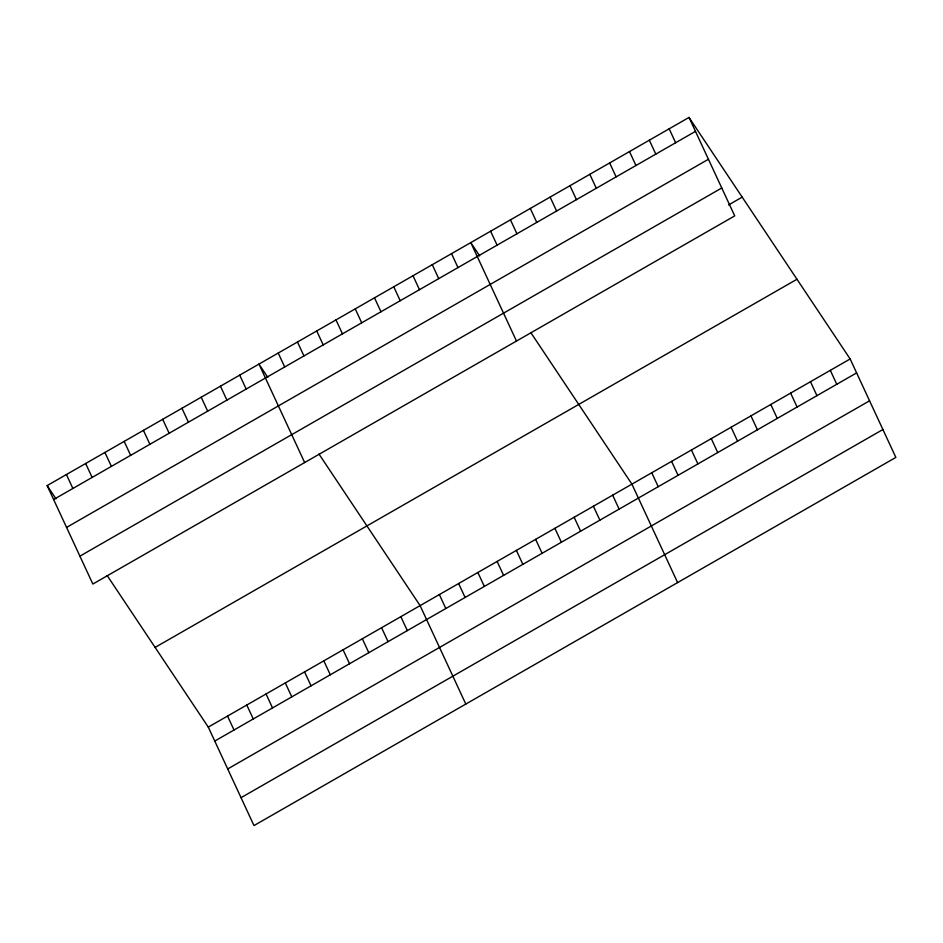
<?xml version="1.0" encoding="UTF-8"?>
<svg xmlns="http://www.w3.org/2000/svg" width="943" height="943" viewBox="0 0 943 943"><rect width="100%" height="100%" fill="white"/><g stroke="black" fill="none" stroke-linecap="round" stroke-linejoin="round"><path stroke-width="1.41" d="M689.015 117.427L734.715 215.888L92.85 584.035L47.15 485.586L689.015 117.427L850.15 358.965L895.85 457.414L253.985 825.573L208.285 727.112L107.172 575.548M53.621 499.519L695.474 131.372M66.564 527.408L708.429 159.261M79.907 556.146L721.76 187.987M728.55 204.961L742.188 197.134M155.112 647.405L796.976 279.258M208.285 727.112L850.15 358.965M214.756 741.057L856.621 372.898M227.711 768.946L869.564 400.799M241.043 797.684L882.907 429.525M479.645 255.883L470.781 242.599L516.481 341.06M530.803 332.573L631.916 484.136L677.616 582.597M267.824 377.377L258.96 364.092L304.66 462.541M318.993 454.066L420.106 605.63L465.807 704.079M47.15 485.586L56.014 498.871M830.311 370.34L836.783 384.284M810.473 381.726L816.944 395.659M669.165 128.802L675.636 142.747M790.635 393.101L797.106 407.046M649.326 140.189L655.798 154.122M770.796 404.476L777.256 418.421M629.488 151.564L635.959 165.508M750.946 415.863L757.418 429.796M609.649 162.939L616.121 176.883M731.108 427.238L737.579 441.183M589.811 174.325L596.282 188.258M711.27 438.613L717.741 452.557M569.973 185.7L576.444 199.645M691.431 450L697.903 463.932M550.134 197.087L556.606 211.02M671.593 461.375L678.064 475.319M530.296 208.462L536.767 222.407M651.754 472.761L658.226 486.694M510.458 219.837L516.929 233.781M490.619 231.224L497.091 245.156M612.655 495.181L619.127 509.126M593.406 506.226L599.878 520.159M574.146 517.271L580.617 531.204M451.52 253.643L457.992 267.588M554.897 528.316L561.368 542.249M432.271 264.688L438.731 278.633M535.636 539.361L542.107 553.293M413.01 275.733L419.482 289.678M516.387 550.406L522.846 564.338M393.75 286.778L400.221 300.723M497.126 561.45L503.597 575.383M374.501 297.823L380.972 311.768M477.865 572.495L484.337 586.428M355.24 308.868L361.711 322.801M458.616 583.54L465.088 597.473M335.991 319.913L342.462 333.846M439.355 594.585L445.827 608.518M316.73 330.958L323.201 344.89M297.469 342.003L303.941 355.935M400.846 616.675L407.317 630.608M278.22 353.047L284.692 366.98M381.585 627.72L388.056 641.653M362.336 638.765L368.807 652.697M239.711 375.137L246.182 389.07M343.075 649.81L349.547 663.742M220.45 386.182L226.921 400.115M323.826 660.854L330.298 674.787M201.201 397.227L207.672 411.16M304.565 671.899L311.037 685.832M181.94 408.272L188.411 422.205M285.316 682.944L291.788 696.877M162.679 419.317L169.151 433.25M266.056 693.989L272.527 707.922M143.43 430.362L149.902 444.294M246.795 705.034L253.266 718.967M124.17 441.407L130.641 455.339M227.546 716.067L234.017 730.012M104.921 452.451L111.392 466.384M85.66 463.496L92.131 477.429M66.411 474.541L72.882 488.474"/></g></svg>
